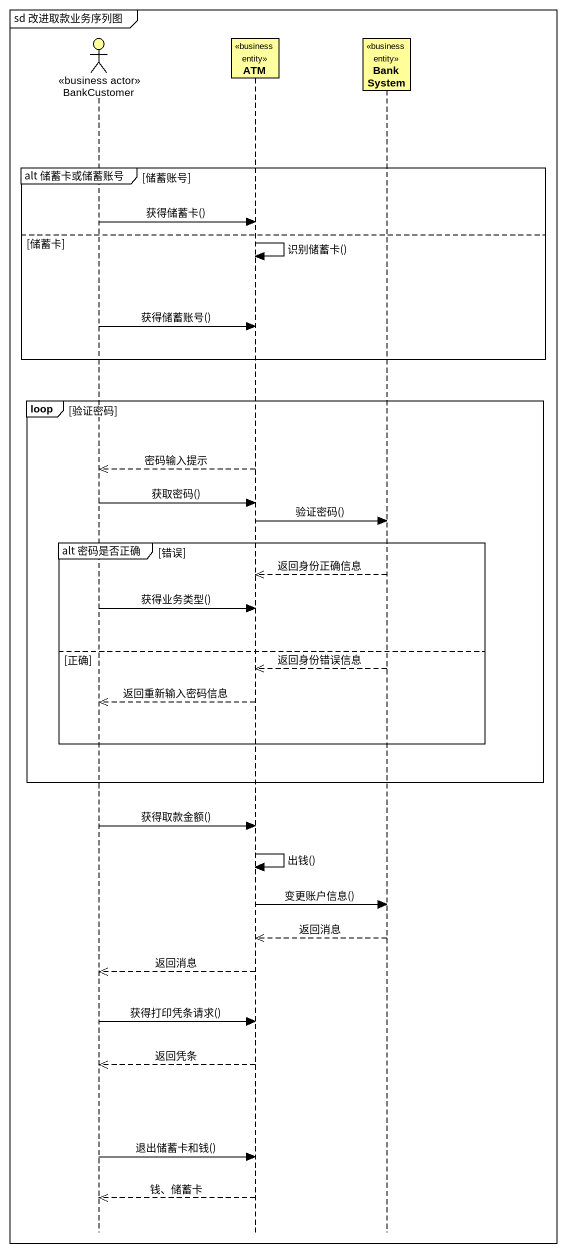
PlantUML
@startuml
mainframe sd 改进取款业务序列图
hide footbox
actor BankCustomer <<business actor>> #FFFE99
participant ATM <<business entity>> #FFFFA0
participant BankSystem <<business entity>> #FFFE99

group alt 储蓄卡或储蓄账号 [储蓄账号]
  BankCustomer -> ATM : 获得储蓄卡()
else 储蓄卡
  ATM -> ATM : 识别储蓄卡()
  BankCustomer -> ATM : 获得储蓄账号()
end
loop 验证密码
  ATM -->> BankCustomer : 密码输入提示
  BankCustomer -> ATM : 获取密码()
  ATM -> BankSystem : 验证密码()
  group alt 密码是否正确 [错误]
    BankSystem -->> ATM : 返回身份正确信息
    BankCustomer -> ATM : 获得业务类型()
  else 正确
    BankSystem -->> ATM : 返回身份错误信息
    ATM -->> BankCustomer : 返回重新输入密码信息
  end
end
BankCustomer -> ATM : 获得取款金额()
ATM -> ATM : 出钱()
ATM -> BankSystem : 变更账户信息()
BankSystem -->> ATM : 返回消息
ATM -->> BankCustomer : 返回消息
BankCustomer -> ATM : 获得打印凭条请求()
ATM -->> BankCustomer : 返回凭条
BankCustomer -> ATM : 退出储蓄卡和钱()
ATM -->> BankCustomer : 钱、储蓄卡
@enduml
